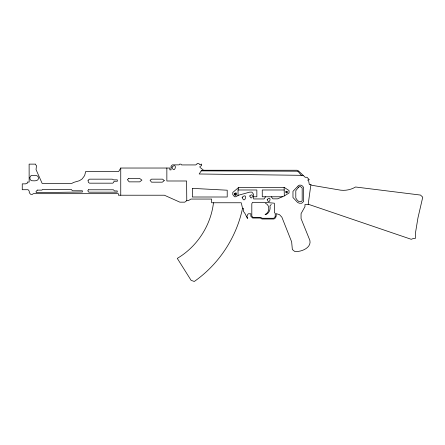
<?xml version="1.0" encoding="UTF-8"?>
<svg xmlns="http://www.w3.org/2000/svg" width="445" height="445" viewBox="0 0 445 445"><rect width="100%" height="100%" fill="white"/><g stroke="black" fill="none" stroke-linecap="round" stroke-linejoin="round"><path stroke-width="0.67" d="M308.174 204.483L310.883 184.636L309.336 184.636L308.624 180.687L308.007 180.687L308.007 179.763L309.336 179.763L307.022 177.277L305.17 177.277L298.239 170.685M213.478 202.764C210.819 225.582 197.068 246.708 177.282 258.378L191.083 280.322L194.276 281.474C218.829 264.308 236.423 237.636 242.536 208.305L241.257 202.764L211.625 202.764L211.625 199.06L190.95 199.06L188.318 200.678L186.778 200.678L184.797 202.158L179.863 202.158L164.372 195.221L118.387 195.221L118.387 193.675L33.203 193.675L32.546 194.326L30.694 194.326L29.259 192.707L29.259 191.166L28.113 189.715L22.25 189.715L22.25 183.863L25.643 183.863L26.372 183.296L27.301 183.296L27.301 182.061L29.153 182.061L29.12 164.127L35.583 164.127L35.583 164.745L36.49 165.585L36.039 169.595L42.158 183.423L71.784 183.423L73.686 182.4L79.438 180.709L82.108 178.968L84.65 175.586L85.679 171.481L118.704 171.481L120.751 168.032L169.823 168.032L169.823 169.884L171.058 169.884L171.058 166.18L172.365 164.867L179.118 164.867L179.491 164.155L181.032 164.155L181.538 164.934L195.733 164.934L197.024 164.088L197.024 163.526L198.876 163.526L199.722 164.733L201.624 164.088L201.624 165.629L199.955 166.436L199.955 167.359L203.571 170.251L297.082 170.251L301.337 175.324L303.117 175.324M238.031 195.539L238.031 189.987L238.765 187.339L284.132 187.339L289.05 190.532L289.05 193.002L284.322 195.917L277.519 198.848L272.891 198.848L271.305 196.773M203.571 170.251L201.179 170.869L199.188 173.989L301.337 175.324M265.559 196.773L264.102 198.948L253.606 198.948L253.606 194.32L251.909 192.123L249.751 192.123L238.743 195.155L235.755 196.773L234.521 196.773L232.791 194.604L232.791 192.446L238.765 187.339M238.031 189.987L256.854 189.987L256.854 196.773L253.606 196.773M284.194 189.987L262.255 189.987L262.255 196.773L282.33 196.773M271.261 204.433L269.931 205.979C270.76 209.217 269.197 212.855 266.277 214.484L265.042 214.484C269.748 212.743 270.237 205.134 265.426 203.215M242.536 208.305L243.46 208.305L243.46 211.392L245.078 213.65L247.364 218.373L247.67 218.373L246.942 216.342L247.72 214.418L248.393 213.778L250.863 213.778L250.863 216.342L252.654 218.039L260.358 218.039L261.949 218.996L273.981 218.996C276.056 218.133 276.601 215.669 276.072 213.633L279.449 214.612L281.869 217.171L291.642 241.846L292.354 249.534L294.712 251.436C300.625 252.27 311.75 248.049 309.853 240.339L301.059 218.595L301.059 213.656L304.964 206.647L304.964 204.483L308.975 204.483L411.23 239.299L413.533 238.403L415.385 238.403L415.385 233.469L417.944 217.939L422.75 197.191L420.508 195.071L355.577 187C351.166 189.626 345.899 190.766 340.798 190.193L311.589 185.237L310.883 184.636M201.179 170.869L297.599 171.208M284.132 187.339L284.322 195.917M186.778 200.678L186.605 180.993L166.853 180.993L166.853 168.032M120.751 168.032L120.751 195.221M29.759 177.627L30.232 179.658L31.411 180.698C33.742 180.77 38.398 181.66 38.554 178.078C38.37 174.384 33.52 175.458 31.144 175.458L29.759 177.627M192.691 188.38L192.312 197.002L227.211 197.002L227.211 190.21L192.691 188.38M88.054 180.72L88.433 182.433L89.545 183.173L112.696 183.173L113.536 182.628L114.087 181.254L117.352 181.254L117.285 179.858L113.581 179.858L112.274 179.163L89.545 179.163L88.433 179.902L88.054 180.72M171.942 167.103C174.468 175.146 178.15 161.396 171.942 167.103M234.259 193.792C235.939 199.16 238.398 189.993 234.259 193.792M234.854 193.953C235.611 196.312 236.69 192.29 234.854 193.953M242.158 197.28C244.678 205.323 248.366 191.572 242.158 197.28M249.784 195.95C251.742 202.191 254.601 191.522 249.784 195.95M267.189 199.46C269.292 206.163 272.362 194.704 267.189 199.46M285.785 191.901C286.919 195.433 288.532 189.403 285.785 191.901M286.085 191.979C286.836 194.337 287.915 190.315 286.085 191.979M275.233 216.365L274.682 217.516L273.658 218.273L262.238 218.273L260.625 217.366L252.91 217.366L251.809 216.031L251.809 203.682L252.538 202.325L264.575 202.325L274.348 203.198L274.348 212.326L275.233 213.589L275.233 216.365M88.438 189.781L87.771 190.822L88.833 192.179L117.23 192.179L117.23 190.944L114.454 190.944L113.436 189.781L88.438 189.781M298.245 187.573L295.797 190.733L295.797 197.997L297.216 200.117L298.84 201.546L301.309 201.546L302.177 200.667L302.177 188.013L300.33 186.438L299.713 186.438L298.245 187.573M37.28 190.115L35.912 191.784L36.395 192.641L82.375 192.012L82.375 190.777L72.496 190.777L71.228 189.425L42.525 189.425L41.908 190.115L37.28 190.115M298.05 186.055L292.971 191.35L292.971 197.524L297.622 202.469L299.313 203.22L301.782 203.22L303.573 201.518L303.573 187.323L302.355 185.927L301.015 185.165L299.313 185.165L298.05 186.055M164.238 180.598L162.33 182.172L151.534 182.172L150.071 180.292L151.534 179.157L162.62 179.163L164.238 180.598M128.794 178.473L127.365 179.652L129.189 181.86L139.68 181.86L141.916 180.125L139.68 178.473L128.794 178.473"/></g></svg>
